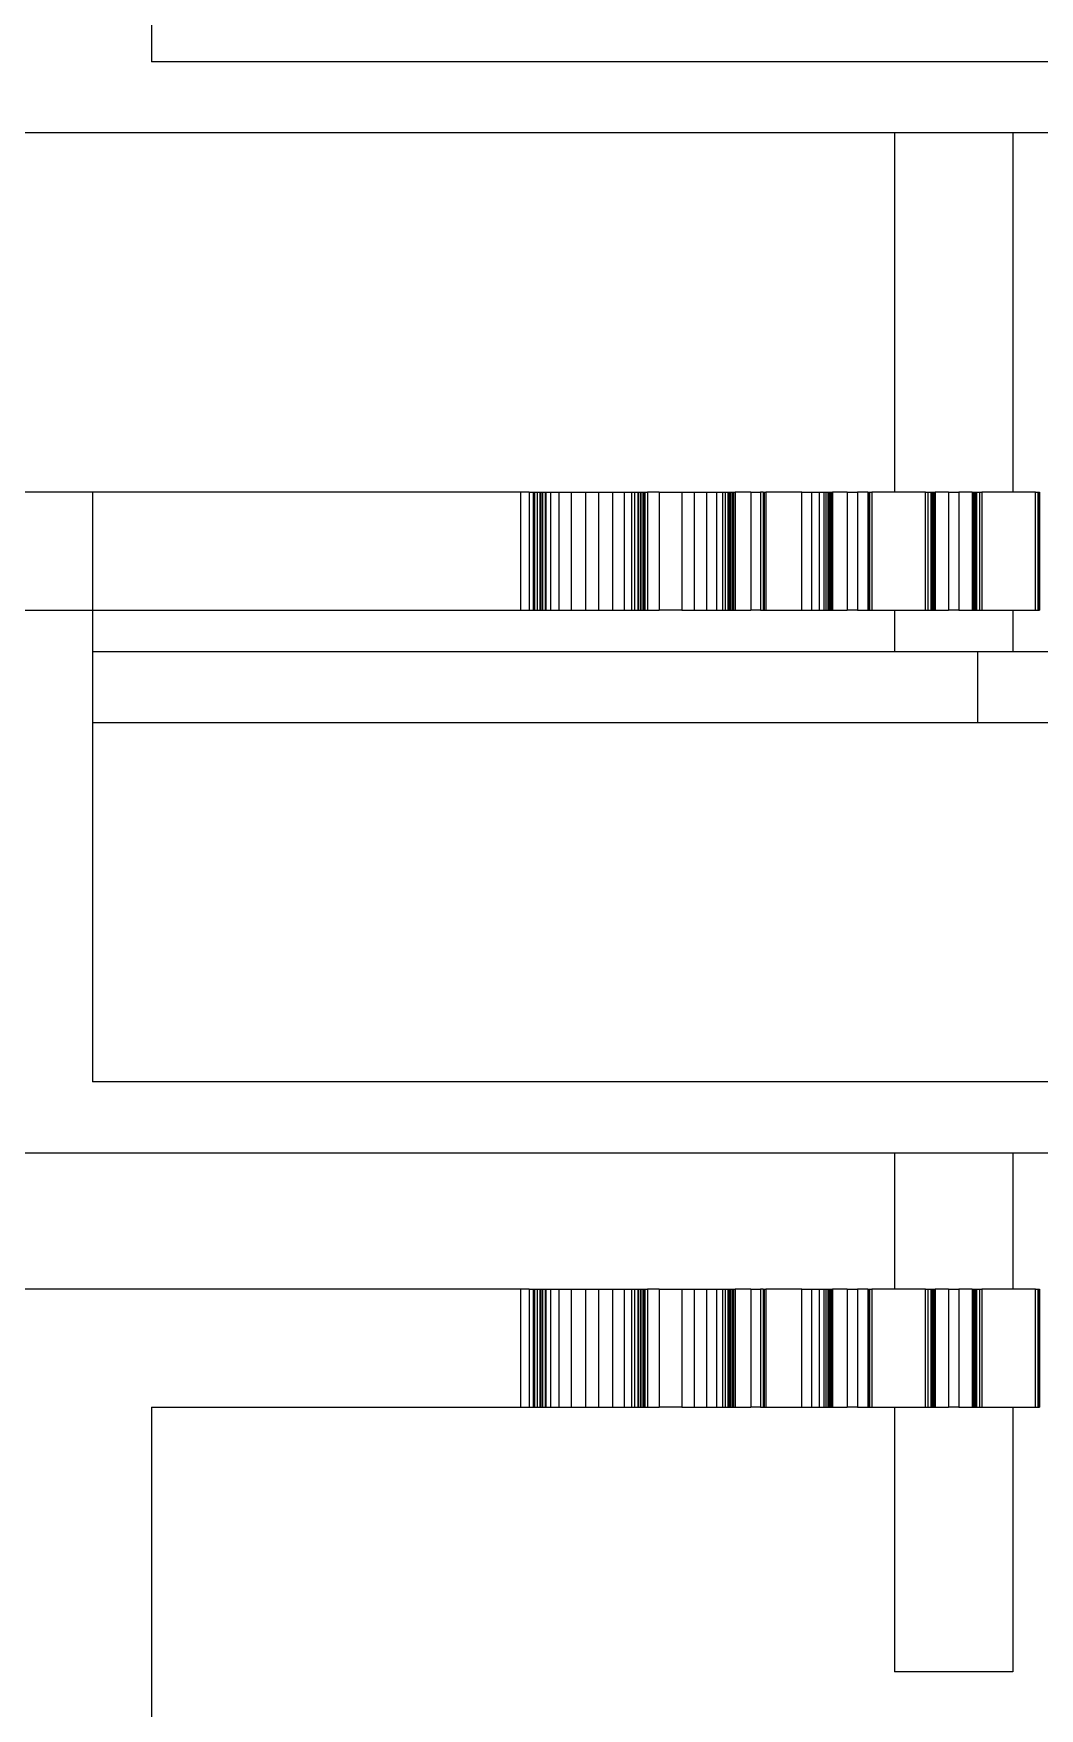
# Model space of a CAD drawing. Extents: x -3282 to 4846, y -1718 to 1845.
# Drawn here: x 4620.7 to 4705.9, y 850.3 to 992.3 of the extents above; entities that cross this region are included whole.
import ezdxf

# ---------------------------------------------------------------- set-up
doc = ezdxf.new("R2010")
doc.units = 0
doc.layers.get('0').update_dxf_attribs({"linetype": 'CONTINUOUS'})

msp = doc.modelspace()

# ---------------------------------------------------------------- linework, layer by layer
for p, q in [((4630.735918, 1089.891893), (4630.735918, 989.891893)), ((4745.735918, 989.891893), (4630.735918, 989.891893)), ((4495.735918, 983.891893), (4745.735918, 983.891893)), ((4661.985918, 953.419892), (4579.485918, 953.419892)), ((4625.735918, 953.419892), (4615.735918, 953.419892)), ((4625.735918, 953.419892), (4625.735918, 903.419892)), ((4661.985918, 953.419892), (4661.985918, 943.419892)), ((4685.81737, 953.419892), (4682.759504, 953.419892)), ((4682.759504, 953.419892), (4682.759504, 943.419892)), ((4685.81737, 943.419892), (4685.81737, 953.419892)), ((4696.285602, 953.419892), (4691.759869, 953.419892)), ((4691.759869, 953.419892), (4691.759869, 943.419892)), ((4696.285602, 943.419892), (4696.285602, 953.419892)), ((4705.596539, 953.419892), (4701.070806, 953.419892)), ((4701.070806, 953.419892), (4701.070806, 943.419892)), ((4705.596539, 943.419892), (4705.596539, 953.419892)), ((4579.485918, 943.419892), (4661.985918, 943.419892)), ((4682.759504, 943.419892), (4685.81737, 943.419892)), ((4691.759869, 943.419892), (4696.285602, 943.419892)), ((4701.070806, 943.419892), (4705.596539, 943.419892)), ((4700.735918, 939.891893), (4625.735918, 939.891893)), ((4700.735918, 933.891893), (4700.735918, 939.891893)), ((4770.735918, 939.891893), (4700.735918, 939.891893)), ((4625.735918, 933.891893), (4700.735918, 933.891893)), ((4700.735918, 933.891893), (4764.735918, 933.891893)), ((4730.735918, 903.419892), (4625.735918, 903.419892)), ((4510.735918, 897.419892), (4730.735918, 897.419892)), ((4661.985918, 885.86871), (4579.485918, 885.86871)), ((4661.985918, 885.86871), (4661.985918, 875.86871)), ((4682.759504, 885.86871), (4682.759504, 875.86871)), ((4685.81737, 885.86871), (4682.759504, 885.86871)), ((4685.81737, 875.86871), (4685.81737, 885.86871)), ((4691.759869, 885.86871), (4691.759869, 875.86871)), ((4696.285602, 885.86871), (4691.759869, 885.86871)), ((4696.285602, 875.86871), (4696.285602, 885.86871)), ((4701.070806, 885.86871), (4701.070806, 875.86871)), ((4705.596539, 885.86871), (4701.070806, 885.86871)), ((4705.596539, 875.86871), (4705.596539, 885.86871)), ((4630.735918, 875.86871), (4630.735918, 725.86871)), ((4630.735918, 875.86871), (4661.985918, 875.86871)), ((4682.759504, 875.86871), (4685.81737, 875.86871)), ((4691.759869, 875.86871), (4696.285602, 875.86871)), ((4701.070806, 875.86871), (4705.596539, 875.86871))]:
    msp.add_line(p, q)
at = {"color": 1}
for p, q in [((4693.678204, 983.891893), (4693.678204, 953.419892)), ((4703.678204, 983.891893), (4703.678204, 953.419892)), ((4693.678204, 943.419892), (4693.678204, 939.891893)), ((4703.678204, 943.419892), (4703.678204, 939.891893))]:
    msp.add_line(p, q, dxfattribs=at)
at = {"color": 4}
for p, q in [((4625.735918, 953.419892), (4625.735918, 903.419892)), ((4693.678204, 897.419892), (4693.678204, 885.86871)), ((4703.678204, 897.419892), (4703.678204, 885.86871)), ((4693.678204, 875.86871), (4693.678204, 853.419892)), ((4703.678204, 875.86871), (4703.678204, 853.419892)), ((4703.678204, 853.419892), (4693.678204, 853.419892))]:
    msp.add_line(p, q, dxfattribs=at)
at = {"color": 6}
for p, q in [((4661.985918, 953.419892), (4661.985918, 943.419892)), ((4662.706972, 953.419892), (4661.986748, 953.419892)), ((4662.706972, 953.419892), (4663.055277, 953.419892)), ((4662.706972, 953.419892), (4662.706972, 943.419892)), ((4663.055277, 953.419892), (4663.168023, 953.419892)), ((4663.055277, 953.419892), (4663.055277, 943.419892)), ((4663.168023, 953.419892), (4663.398183, 953.419892)), ((4663.168023, 953.419892), (4663.168023, 943.419892)), ((4663.398183, 953.419892), (4663.408327, 953.419892)), ((4663.398183, 953.419892), (4663.398183, 943.419892)), ((4663.408327, 953.419892), (4663.62094, 953.419892)), ((4663.408327, 953.419892), (4663.408327, 943.419892)), ((4663.62094, 953.419892), (4663.722347, 953.419892)), ((4663.62094, 953.419892), (4663.62094, 943.419892)), ((4663.722347, 953.419892), (4663.841964, 953.419892)), ((4663.722347, 953.419892), (4663.722347, 943.419892)), ((4663.841964, 953.419892), (4664.067406, 953.419892)), ((4663.841964, 953.419892), (4663.841964, 943.419892)), ((4664.067406, 953.419892), (4664.139341, 953.419892)), ((4664.067406, 953.419892), (4664.067406, 943.419892)), ((4664.139341, 953.419892), (4664.524526, 953.419892)), ((4664.139341, 953.419892), (4664.139341, 943.419892)), ((4664.524521, 953.419892), (4665.24137, 953.419892)), ((4664.524521, 953.419892), (4664.524521, 943.419892)), ((4665.24137, 953.419892), (4666.279476, 953.419892)), ((4665.24137, 953.419892), (4665.24137, 943.419892)), ((4666.279476, 953.419892), (4667.482607, 953.419892)), ((4666.279476, 953.419892), (4666.279476, 943.419892)), ((4667.482607, 953.419892), (4668.580114, 953.419892)), ((4667.482607, 953.419892), (4667.482607, 943.419892)), ((4668.580113, 953.419892), (4669.783845, 953.419892)), ((4668.580113, 953.419892), (4668.580113, 943.419892)), ((4669.783845, 953.419892), (4669.783845, 943.419892)), ((4669.783845, 953.419892), (4670.756137, 953.419892)), ((4670.756137, 953.419892), (4670.756137, 943.419892)), ((4670.756137, 953.419892), (4671.38331, 953.419892)), ((4671.38331, 953.419892), (4671.38331, 943.419892)), ((4671.38331, 953.419892), (4671.638853, 953.419892)), ((4671.638853, 953.419892), (4671.638853, 943.419892)), ((4671.638853, 953.419892), (4671.933729, 953.419892)), ((4671.933729, 953.419892), (4671.933729, 943.419892)), ((4671.933729, 953.419892), (4671.940827, 953.419892)), ((4671.940827, 953.419892), (4671.940827, 943.419892)), ((4671.940827, 953.419892), (4672.111806, 953.419892)), ((4672.111806, 953.419892), (4672.111806, 943.419892)), ((4672.111806, 953.419892), (4672.166625, 953.419892)), ((4672.166625, 953.419892), (4672.166625, 943.419892)), ((4672.166625, 953.419892), (4672.341585, 953.419892)), ((4672.341585, 953.419892), (4672.341585, 943.419892)), ((4672.341585, 953.419892), (4672.462593, 953.419892)), ((4672.462593, 953.419892), (4672.462593, 943.419892)), ((4672.462593, 953.419892), (4672.519011, 953.419892)), ((4672.519007, 953.419892), (4672.519007, 943.419892)), ((4672.519007, 953.419892), (4672.736146, 953.419892)), ((4672.736146, 953.419892), (4672.736146, 943.419892)), ((4673.726132, 953.419892), (4672.736146, 953.419892)), ((4673.726132, 953.419892), (4673.726132, 943.419892)), ((4673.726132, 953.419892), (4675.639962, 953.419892)), ((4675.639962, 953.419892), (4675.639962, 943.419892)), ((4675.639962, 953.419892), (4676.693818, 953.419892)), ((4676.693818, 953.419892), (4676.693818, 943.419892)), ((4676.693818, 953.419892), (4677.754725, 953.419892)), ((4677.754725, 953.419892), (4677.754725, 943.419892)), ((4677.754725, 953.419892), (4678.585893, 953.419892)), ((4678.585893, 953.419892), (4678.585893, 943.419892)), ((4678.585893, 953.419892), (4679.109896, 953.419892)), ((4679.109896, 953.419892), (4679.109896, 943.419892)), ((4679.109896, 953.419892), (4679.319647, 953.419892)), ((4679.319647, 953.419892), (4679.319647, 943.419892)), ((4679.319647, 953.419892), (4679.558356, 953.419892)), ((4679.558356, 953.419892), (4679.558356, 943.419892)), ((4679.558356, 953.419892), (4679.564051, 953.419892)), ((4679.564051, 953.419892), (4679.564051, 943.419892)), ((4679.564051, 953.419892), (4679.700321, 953.419892)), ((4679.700321, 953.419892), (4679.700321, 943.419892)), ((4679.700321, 953.419892), (4679.74361, 953.419892)), ((4679.74361, 953.419892), (4679.74361, 943.419892)), ((4679.74361, 953.419892), (4679.880122, 953.419892)), ((4679.880122, 953.419892), (4679.880122, 943.419892)), ((4679.880122, 953.419892), (4679.972554, 953.419892)), ((4679.972554, 953.419892), (4679.972554, 943.419892)), ((4679.972554, 953.419892), (4680.014775, 953.419892)), ((4680.014771, 953.419892), (4680.014771, 943.419892)), ((4680.014771, 953.419892), (4680.170456, 953.419892)), ((4680.170456, 953.419892), (4680.170456, 943.419892)), ((4681.49008, 953.419892), (4680.170456, 953.419892)), ((4681.49008, 953.419892), (4681.49008, 943.419892)), ((4681.49008, 953.419892), (4682.312553, 953.419892)), ((4682.312553, 953.419892), (4682.312553, 943.419892)), ((4682.553912, 953.419892), (4682.312553, 953.419892)), ((4682.553912, 953.419892), (4682.553912, 943.419892)), ((4682.553912, 953.419892), (4682.636271, 953.419892)), ((4682.636271, 953.419892), (4682.636271, 943.419892)), ((4682.636271, 953.419892), (4682.759504, 953.419892)), ((4685.81737, 953.419892), (4686.640061, 953.419892)), ((4686.640061, 953.419892), (4686.640061, 943.419892)), ((4686.640061, 953.419892), (4687.293779, 953.419892)), ((4687.293779, 953.419892), (4687.293779, 943.419892)), ((4687.293779, 953.419892), (4687.691711, 953.419892)), ((4687.691711, 953.419892), (4687.691711, 943.419892)), ((4687.691711, 953.419892), (4687.846502, 953.419892)), ((4687.846502, 953.419892), (4687.846502, 943.419892)), ((4687.846502, 953.419892), (4688.018613, 953.419892)), ((4688.018613, 953.419892), (4688.018613, 943.419892)), ((4688.018613, 953.419892), (4688.022654, 953.419892)), ((4688.022654, 953.419892), (4688.022654, 943.419892)), ((4688.022654, 953.419892), (4688.118261, 953.419892)), ((4688.118261, 953.419892), (4688.118261, 943.419892)), ((4688.118261, 953.419892), (4688.148128, 953.419892)), ((4688.148128, 953.419892), (4688.148128, 943.419892)), ((4688.148128, 953.419892), (4688.240224, 953.419892)), ((4688.240224, 953.419892), (4688.240224, 943.419892)), ((4688.240224, 953.419892), (4688.300042, 953.419892)), ((4688.300042, 953.419892), (4688.300042, 943.419892)), ((4688.300042, 953.419892), (4688.32622, 953.419892)), ((4688.326218, 953.419892), (4688.326218, 943.419892)), ((4688.326218, 953.419892), (4688.413643, 953.419892)), ((4688.413643, 953.419892), (4688.413643, 943.419892)), ((4689.66204, 953.419892), (4688.413643, 953.419892)), ((4689.66204, 953.419892), (4689.66204, 943.419892)), ((4689.66204, 953.419892), (4690.542675, 953.419892)), ((4690.542675, 953.419892), (4690.542675, 943.419892)), ((4691.406679, 953.419892), (4690.542675, 953.419892)), ((4691.406679, 953.419892), (4691.406679, 943.419892)), ((4691.406679, 953.419892), (4691.409486, 953.419892)), ((4691.409486, 953.419892), (4691.409486, 943.419892)), ((4691.409486, 953.419892), (4691.419502, 953.419892)), ((4691.419502, 953.419892), (4691.419502, 943.419892)), ((4691.419502, 953.419892), (4691.423911, 953.419892)), ((4691.423911, 953.419892), (4691.423911, 943.419892)), ((4691.423911, 953.419892), (4691.456631, 953.419892)), ((4691.456631, 953.419892), (4691.456631, 943.419892)), ((4691.456631, 953.419892), (4691.556517, 953.419892)), ((4691.556517, 953.419892), (4691.556517, 943.419892)), ((4691.556517, 953.419892), (4691.759869, 953.419892)), ((4696.285602, 953.419892), (4696.499219, 953.419892)), ((4696.499219, 953.419892), (4696.499219, 943.419892)), ((4696.499219, 953.419892), (4696.753689, 953.419892)), ((4696.753689, 953.419892), (4696.753689, 943.419892)), ((4696.753689, 953.419892), (4696.846755, 953.419892)), ((4696.846755, 953.419892), (4696.846755, 943.419892)), ((4696.846755, 953.419892), (4696.944745, 953.419892)), ((4696.944745, 953.419892), (4696.944745, 943.419892)), ((4696.944745, 953.419892), (4696.946956, 953.419892)), ((4696.946956, 953.419892), (4696.946956, 943.419892)), ((4696.946956, 953.419892), (4696.997721, 953.419892)), ((4696.997721, 953.419892), (4696.997721, 943.419892)), ((4696.997721, 953.419892), (4697.01286, 953.419892)), ((4697.01286, 953.419892), (4697.01286, 943.419892)), ((4697.01286, 953.419892), (4697.056517, 953.419892)), ((4697.056517, 953.419892), (4697.056517, 943.419892)), ((4697.056517, 953.419892), (4697.081106, 953.419892)), ((4697.081106, 953.419892), (4697.081106, 943.419892)), ((4697.081106, 953.419892), (4697.090097, 953.419892)), ((4697.090096, 953.419892), (4697.090096, 943.419892)), ((4697.090096, 953.419892), (4697.105441, 953.419892)), ((4697.105441, 953.419892), (4697.105441, 943.419892)), ((4698.228049, 953.419892), (4697.105441, 953.419892)), ((4698.228049, 953.419892), (4698.228049, 943.419892)), ((4698.228049, 953.419892), (4699.128359, 953.419892)), ((4699.128359, 953.419892), (4699.128359, 943.419892)), ((4700.250967, 953.419892), (4699.128359, 953.419892)), ((4700.250967, 953.419892), (4700.250967, 943.419892)), ((4700.250967, 953.419892), (4700.266312, 953.419892)), ((4700.266312, 953.419892), (4700.266312, 943.419892)), ((4700.266312, 953.419892), (4700.278955, 953.419892)), ((4700.278955, 953.419892), (4700.278955, 943.419892)), ((4700.278955, 953.419892), (4700.314775, 953.419892)), ((4700.314775, 953.419892), (4700.314775, 943.419892)), ((4700.314775, 953.419892), (4700.316596, 953.419892)), ((4700.316596, 953.419892), (4700.316596, 943.419892)), ((4700.316596, 953.419892), (4700.358688, 953.419892)), ((4700.358688, 953.419892), (4700.358688, 943.419892)), ((4700.358688, 953.419892), (4700.381158, 953.419892)), ((4700.381158, 953.419892), (4700.381158, 943.419892)), ((4700.381158, 953.419892), (4700.409451, 953.419892)), ((4700.409451, 953.419892), (4700.409451, 943.419892)), ((4700.409451, 953.419892), (4700.467606, 953.419892)), ((4700.467606, 953.419892), (4700.467606, 943.419892)), ((4700.467606, 953.419892), (4700.487403, 953.419892)), ((4700.487403, 953.419892), (4700.487403, 943.419892)), ((4700.487403, 953.419892), (4700.60272, 953.419892)), ((4700.602718, 953.419892), (4700.602718, 943.419892)), ((4700.602718, 953.419892), (4700.857189, 953.419892)), ((4700.857189, 953.419892), (4700.857189, 943.419892)), ((4700.857189, 953.419892), (4701.070806, 953.419892)), ((4705.596539, 953.419892), (4705.799891, 953.419892)), ((4705.799891, 953.419892), (4705.799891, 943.419892)), ((4705.799891, 953.419892), (4705.899777, 953.419892)), ((4705.899777, 953.419892), (4705.899777, 943.419892)), ((4705.899777, 953.419892), (4705.927052, 953.419892)), ((4705.927052, 953.419892), (4705.927052, 943.419892)), ((4705.927052, 953.419892), (4705.946637, 953.419892)), ((4705.946637, 953.419892), (4705.946637, 943.419892)), ((4661.986748, 943.419892), (4662.706972, 943.419892)), ((4662.706972, 943.419892), (4663.055277, 943.419892)), ((4663.055277, 943.419892), (4663.168023, 943.419892)), ((4663.168023, 943.419892), (4663.398183, 943.419892)), ((4663.398183, 943.419892), (4663.408327, 943.419892)), ((4663.408327, 943.419892), (4663.62094, 943.419892)), ((4663.62094, 943.419892), (4663.722347, 943.419892)), ((4663.722347, 943.419892), (4663.841964, 943.419892)), ((4663.841964, 943.419892), (4664.067406, 943.419892)), ((4664.067406, 943.419892), (4664.139341, 943.419892)), ((4664.139341, 943.419892), (4664.524526, 943.419892)), ((4664.524521, 943.419892), (4665.24137, 943.419892)), ((4665.24137, 943.419892), (4666.279476, 943.419892)), ((4666.279476, 943.419892), (4667.482607, 943.419892)), ((4667.482607, 943.419892), (4668.580114, 943.419892)), ((4668.580114, 943.419892), (4669.783845, 943.419892)), ((4669.783845, 943.419892), (4670.756137, 943.419892)), ((4670.756137, 943.419892), (4671.38331, 943.419892)), ((4671.38331, 943.419892), (4671.638853, 943.419892)), ((4671.638853, 943.419892), (4671.933729, 943.419892)), ((4671.933729, 943.419892), (4671.940827, 943.419892)), ((4671.940827, 943.419892), (4672.111806, 943.419892)), ((4672.111806, 943.419892), (4672.166625, 943.419892)), ((4672.166625, 943.419892), (4672.341585, 943.419892)), ((4672.341585, 943.419892), (4672.462593, 943.419892)), ((4672.462593, 943.419892), (4672.519011, 943.419892)), ((4672.519007, 943.419892), (4672.736146, 943.419892)), ((4672.736146, 943.419892), (4673.726132, 943.419892)), ((4675.639962, 943.419892), (4673.726132, 943.419892)), ((4675.639962, 943.419892), (4676.693818, 943.419892)), ((4676.693818, 943.419892), (4677.754725, 943.419892)), ((4677.754725, 943.419892), (4678.585893, 943.419892)), ((4678.585893, 943.419892), (4679.109896, 943.419892)), ((4679.109896, 943.419892), (4679.319647, 943.419892)), ((4679.319647, 943.419892), (4679.558356, 943.419892)), ((4679.558356, 943.419892), (4679.564051, 943.419892)), ((4679.564051, 943.419892), (4679.700321, 943.419892)), ((4679.700321, 943.419892), (4679.74361, 943.419892)), ((4679.74361, 943.419892), (4679.880122, 943.419892)), ((4679.880122, 943.419892), (4679.972554, 943.419892)), ((4679.972554, 943.419892), (4680.014775, 943.419892)), ((4680.014771, 943.419892), (4680.170456, 943.419892)), ((4680.170456, 943.419892), (4681.49008, 943.419892)), ((4682.312553, 943.419892), (4681.49008, 943.419892)), ((4682.312553, 943.419892), (4682.553912, 943.419892)), ((4682.553912, 943.419892), (4682.636271, 943.419892)), ((4682.636271, 943.419892), (4682.759504, 943.419892)), ((4685.81737, 943.419892), (4686.640061, 943.419892)), ((4686.640061, 943.419892), (4687.293779, 943.419892)), ((4687.293779, 943.419892), (4687.691711, 943.419892)), ((4687.691711, 943.419892), (4687.846502, 943.419892)), ((4687.846502, 943.419892), (4688.018613, 943.419892)), ((4688.018613, 943.419892), (4688.022654, 943.419892)), ((4688.022654, 943.419892), (4688.118261, 943.419892)), ((4688.118261, 943.419892), (4688.148128, 943.419892)), ((4688.148128, 943.419892), (4688.240224, 943.419892)), ((4688.240224, 943.419892), (4688.300042, 943.419892)), ((4688.300042, 943.419892), (4688.32622, 943.419892)), ((4688.326218, 943.419892), (4688.413643, 943.419892)), ((4688.413643, 943.419892), (4689.66204, 943.419892)), ((4690.542675, 943.419892), (4689.66204, 943.419892)), ((4690.542675, 943.419892), (4691.406679, 943.419892)), ((4691.406679, 943.419892), (4691.409486, 943.419892)), ((4691.409486, 943.419892), (4691.419502, 943.419892)), ((4691.419502, 943.419892), (4691.423911, 943.419892)), ((4691.423911, 943.419892), (4691.456631, 943.419892)), ((4691.456631, 943.419892), (4691.556517, 943.419892)), ((4691.556517, 943.419892), (4691.759869, 943.419892)), ((4696.285602, 943.419892), (4696.499219, 943.419892)), ((4696.499219, 943.419892), (4696.753689, 943.419892)), ((4696.753689, 943.419892), (4696.846755, 943.419892)), ((4696.846755, 943.419892), (4696.944745, 943.419892)), ((4696.944745, 943.419892), (4696.946956, 943.419892)), ((4696.946956, 943.419892), (4696.997721, 943.419892)), ((4696.997721, 943.419892), (4697.01286, 943.419892)), ((4697.01286, 943.419892), (4697.056517, 943.419892)), ((4697.056517, 943.419892), (4697.081106, 943.419892)), ((4697.081106, 943.419892), (4697.090097, 943.419892)), ((4697.090096, 943.419892), (4697.105441, 943.419892)), ((4697.105441, 943.419892), (4698.228049, 943.419892)), ((4699.128359, 943.419892), (4698.228049, 943.419892)), ((4699.128359, 943.419892), (4700.250967, 943.419892)), ((4700.250967, 943.419892), (4700.266312, 943.419892)), ((4700.266312, 943.419892), (4700.278955, 943.419892)), ((4700.278955, 943.419892), (4700.314775, 943.419892)), ((4700.314775, 943.419892), (4700.316596, 943.419892)), ((4700.316596, 943.419892), (4700.358688, 943.419892)), ((4700.358688, 943.419892), (4700.381158, 943.419892)), ((4700.381158, 943.419892), (4700.409451, 943.419892)), ((4700.409451, 943.419892), (4700.467606, 943.419892)), ((4700.467606, 943.419892), (4700.487403, 943.419892)), ((4700.487403, 943.419892), (4700.60272, 943.419892)), ((4700.602718, 943.419892), (4700.857189, 943.419892)), ((4700.857189, 943.419892), (4701.070806, 943.419892)), ((4705.596539, 943.419892), (4705.799891, 943.419892)), ((4705.799891, 943.419892), (4705.899777, 943.419892)), ((4705.899777, 943.419892), (4705.927052, 943.419892)), ((4705.927052, 943.419892), (4705.946637, 943.419892)), ((4661.985918, 885.86871), (4661.985918, 875.86871)), ((4662.706972, 885.86871), (4661.985918, 885.86871)), ((4662.706972, 885.86871), (4663.055277, 885.86871)), ((4662.706972, 885.86871), (4662.706972, 875.86871)), ((4663.055277, 885.86871), (4663.168023, 885.86871)), ((4663.055277, 885.86871), (4663.055277, 875.86871)), ((4663.168023, 885.86871), (4663.398183, 885.86871)), ((4663.168023, 885.86871), (4663.168023, 875.86871)), ((4663.398183, 885.86871), (4663.408327, 885.86871)), ((4663.398183, 885.86871), (4663.398183, 875.86871)), ((4663.408327, 885.86871), (4663.62094, 885.86871)), ((4663.408327, 885.86871), (4663.408327, 875.86871)), ((4663.62094, 885.86871), (4663.722347, 885.86871)), ((4663.62094, 885.86871), (4663.62094, 875.86871)), ((4663.722347, 885.86871), (4663.841964, 885.86871)), ((4663.722347, 885.86871), (4663.722347, 875.86871)), ((4663.841964, 885.86871), (4664.067406, 885.86871)), ((4663.841964, 885.86871), (4663.841964, 875.86871)), ((4664.067406, 885.86871), (4664.139341, 885.86871)), ((4664.067406, 885.86871), (4664.067406, 875.86871)), ((4664.139341, 885.86871), (4664.524526, 885.86871)), ((4664.139341, 885.86871), (4664.139341, 875.86871)), ((4664.524521, 885.86871), (4665.24137, 885.86871)), ((4664.524521, 885.86871), (4664.524521, 875.86871)), ((4665.24137, 885.86871), (4666.279476, 885.86871)), ((4665.24137, 885.86871), (4665.24137, 875.86871)), ((4666.279476, 885.86871), (4667.482607, 885.86871)), ((4666.279476, 885.86871), (4666.279476, 875.86871)), ((4667.482607, 885.86871), (4668.580114, 885.86871)), ((4667.482607, 885.86871), (4667.482607, 875.86871)), ((4668.580113, 885.86871), (4668.580113, 875.86871)), ((4668.580113, 885.86871), (4669.783845, 885.86871)), ((4669.783845, 885.86871), (4670.756137, 885.86871)), ((4669.783845, 885.86871), (4669.783845, 875.86871)), ((4670.756137, 885.86871), (4671.38331, 885.86871)), ((4670.756137, 885.86871), (4670.756137, 875.86871)), ((4671.38331, 885.86871), (4671.638853, 885.86871)), ((4671.38331, 885.86871), (4671.38331, 875.86871)), ((4671.638853, 885.86871), (4671.933729, 885.86871)), ((4671.638853, 885.86871), (4671.638853, 875.86871)), ((4671.933729, 885.86871), (4671.940827, 885.86871)), ((4671.933729, 885.86871), (4671.933729, 875.86871)), ((4671.940827, 885.86871), (4672.111806, 885.86871)), ((4671.940827, 885.86871), (4671.940827, 875.86871)), ((4672.111806, 885.86871), (4672.166625, 885.86871)), ((4672.111806, 885.86871), (4672.111806, 875.86871)), ((4672.166625, 885.86871), (4672.341585, 885.86871)), ((4672.166625, 885.86871), (4672.166625, 875.86871)), ((4672.341585, 885.86871), (4672.462593, 885.86871)), ((4672.341585, 885.86871), (4672.341585, 875.86871)), ((4672.462593, 885.86871), (4672.519011, 885.86871)), ((4672.462593, 885.86871), (4672.462593, 875.86871)), ((4672.519007, 885.86871), (4672.736146, 885.86871)), ((4672.519007, 885.86871), (4672.519007, 875.86871)), ((4673.726132, 885.86871), (4672.736146, 885.86871)), ((4672.736146, 885.86871), (4672.736146, 875.86871)), ((4673.726132, 885.86871), (4675.639962, 885.86871)), ((4673.726132, 885.86871), (4673.726132, 875.86871)), ((4675.639962, 885.86871), (4676.693818, 885.86871)), ((4675.639962, 885.86871), (4675.639962, 875.86871)), ((4675.640945, 885.86871), (4675.640945, 885.859387)), ((4676.693818, 885.86871), (4677.754725, 885.86871)), ((4676.693818, 885.86871), (4676.693818, 875.86871)), ((4677.754725, 885.86871), (4678.585893, 885.86871)), ((4677.754725, 885.86871), (4677.754725, 875.86871)), ((4678.585893, 885.86871), (4679.109896, 885.86871)), ((4678.585893, 885.86871), (4678.585893, 875.86871)), ((4679.109896, 885.86871), (4679.319647, 885.86871)), ((4679.109896, 885.86871), (4679.109896, 875.86871)), ((4679.319647, 885.86871), (4679.558356, 885.86871)), ((4679.319647, 885.86871), (4679.319647, 875.86871)), ((4679.558356, 885.86871), (4679.564051, 885.86871)), ((4679.558356, 885.86871), (4679.558356, 875.86871)), ((4679.564051, 885.86871), (4679.700321, 885.86871)), ((4679.564051, 885.86871), (4679.564051, 875.86871)), ((4679.700321, 885.86871), (4679.74361, 885.86871)), ((4679.700321, 885.86871), (4679.700321, 875.86871)), ((4679.74361, 885.86871), (4679.880122, 885.86871)), ((4679.74361, 885.86871), (4679.74361, 875.86871)), ((4679.880122, 885.86871), (4679.972554, 885.86871)), ((4679.880122, 885.86871), (4679.880122, 875.86871)), ((4679.972554, 885.86871), (4680.014775, 885.86871)), ((4679.972554, 885.86871), (4679.972554, 875.86871)), ((4680.014771, 885.86871), (4680.170456, 885.86871)), ((4680.014771, 885.86871), (4680.014771, 875.86871)), ((4681.49008, 885.86871), (4680.170456, 885.86871)), ((4680.170456, 885.86871), (4680.170456, 875.86871)), ((4681.49008, 885.86871), (4682.312553, 885.86871)), ((4681.49008, 885.86871), (4681.49008, 875.86871)), ((4682.553912, 885.86871), (4682.312553, 885.86871)), ((4682.312553, 885.86871), (4682.312553, 875.86871)), ((4682.553912, 885.86871), (4682.636271, 885.86871)), ((4682.553912, 885.86871), (4682.553912, 875.86871)), ((4682.636271, 885.86871), (4682.759504, 885.86871)), ((4682.637765, 885.86871), (4682.636271, 885.86871)), ((4682.636271, 885.86871), (4682.636271, 875.86871)), ((4685.81737, 885.86871), (4686.640061, 885.86871)), ((4686.640061, 885.86871), (4687.293779, 885.86871)), ((4686.640061, 885.86871), (4686.640061, 875.86871)), ((4687.293779, 885.86871), (4687.691711, 885.86871)), ((4687.293779, 885.86871), (4687.293779, 875.86871)), ((4687.691711, 885.86871), (4687.846502, 885.86871)), ((4687.691711, 885.86871), (4687.691711, 875.86871)), ((4687.846502, 885.86871), (4688.018613, 885.86871)), ((4687.846502, 885.86871), (4687.846502, 875.86871)), ((4688.018613, 885.86871), (4688.022654, 885.86871)), ((4688.018613, 885.86871), (4688.018613, 875.86871)), ((4688.022654, 885.86871), (4688.118261, 885.86871)), ((4688.022654, 885.86871), (4688.022654, 875.86871)), ((4688.118261, 885.86871), (4688.148128, 885.86871)), ((4688.118261, 885.86871), (4688.118261, 875.86871)), ((4688.148128, 885.86871), (4688.240224, 885.86871)), ((4688.148128, 885.86871), (4688.148128, 875.86871)), ((4688.240224, 885.86871), (4688.300042, 885.86871)), ((4688.240224, 885.86871), (4688.240224, 875.86871)), ((4688.300042, 885.86871), (4688.32622, 885.86871)), ((4688.300042, 885.86871), (4688.300042, 875.86871)), ((4688.326218, 885.86871), (4688.413643, 885.86871)), ((4688.326218, 885.86871), (4688.326218, 875.86871)), ((4689.66204, 885.86871), (4688.413643, 885.86871)), ((4688.413643, 885.86871), (4688.413643, 875.86871)), ((4689.66204, 885.86871), (4690.542675, 885.86871)), ((4689.66204, 885.86871), (4689.66204, 875.86871)), ((4691.406679, 885.86871), (4690.542675, 885.86871)), ((4690.542675, 885.86871), (4690.542675, 875.86871)), ((4691.405782, 885.86871), (4691.405782, 875.86871)), ((4691.406679, 885.86871), (4691.409486, 885.86871)), ((4691.406679, 885.86871), (4691.406679, 875.86871)), ((4691.409486, 885.86871), (4691.419502, 885.86871)), ((4691.409486, 885.86871), (4691.409486, 875.86871)), ((4691.419502, 885.86871), (4691.423911, 885.86871)), ((4691.419502, 885.86871), (4691.419502, 875.86871)), ((4691.423911, 885.86871), (4691.456631, 885.86871)), ((4691.423911, 885.86871), (4691.423911, 875.86871)), ((4691.456631, 885.86871), (4691.556517, 885.86871)), ((4691.456631, 885.86871), (4691.456631, 875.86871)), ((4691.556517, 885.86871), (4691.759869, 885.86871)), ((4691.556517, 885.86871), (4691.556517, 875.86871)), ((4696.285602, 885.86871), (4696.499219, 885.86871)), ((4696.499219, 885.86871), (4696.753689, 885.86871)), ((4696.499219, 885.86871), (4696.499219, 875.86871)), ((4696.753689, 885.86871), (4696.846755, 885.86871)), ((4696.753689, 885.86871), (4696.753689, 875.86871)), ((4696.846755, 885.86871), (4696.944745, 885.86871)), ((4696.846755, 885.86871), (4696.846755, 875.86871)), ((4696.944745, 885.86871), (4696.946956, 885.86871)), ((4696.944745, 885.86871), (4696.944745, 875.86871)), ((4696.946956, 885.86871), (4696.997721, 885.86871)), ((4696.946956, 885.86871), (4696.946956, 875.86871)), ((4696.997721, 885.86871), (4697.01286, 885.86871)), ((4696.997721, 885.86871), (4696.997721, 875.86871)), ((4697.01286, 885.86871), (4697.056517, 885.86871)), ((4697.01286, 885.86871), (4697.01286, 875.86871)), ((4697.056517, 885.86871), (4697.081106, 885.86871)), ((4697.056517, 885.86871), (4697.056517, 875.86871)), ((4697.081106, 885.86871), (4697.090097, 885.86871)), ((4697.081106, 885.86871), (4697.081106, 875.86871)), ((4697.090096, 885.86871), (4697.105441, 885.86871)), ((4697.090096, 885.86871), (4697.090096, 875.86871)), ((4698.228049, 885.86871), (4697.105441, 885.86871)), ((4697.105441, 885.86871), (4697.105441, 875.86871)), ((4698.228049, 885.86871), (4699.128359, 885.86871)), ((4698.228049, 885.86871), (4698.228049, 875.86871)), ((4700.250967, 885.86871), (4699.128359, 885.86871)), ((4699.128359, 885.86871), (4699.128359, 875.86871)), ((4700.250967, 885.86871), (4700.266312, 885.86871)), ((4700.250967, 885.86871), (4700.250967, 875.86871)), ((4700.266312, 885.86871), (4700.278955, 885.86871)), ((4700.266312, 885.86871), (4700.266312, 875.86871)), ((4700.278955, 885.86871), (4700.314775, 885.86871)), ((4700.278955, 885.86871), (4700.278955, 875.86871)), ((4700.314775, 885.86871), (4700.316596, 885.86871)), ((4700.314775, 885.86871), (4700.314775, 875.86871)), ((4700.316596, 885.86871), (4700.358688, 885.86871)), ((4700.316596, 885.86871), (4700.316596, 875.86871)), ((4700.358688, 885.86871), (4700.381158, 885.86871)), ((4700.358688, 885.86871), (4700.358688, 875.86871)), ((4700.381158, 885.86871), (4700.409451, 885.86871)), ((4700.381158, 885.86871), (4700.381158, 875.86871)), ((4700.409451, 885.86871), (4700.467606, 885.86871)), ((4700.409451, 885.86871), (4700.409451, 875.86871)), ((4700.467606, 885.86871), (4700.487403, 885.86871)), ((4700.467606, 885.86871), (4700.467606, 875.86871)), ((4700.487403, 885.86871), (4700.60272, 885.86871)), ((4700.487403, 885.86871), (4700.487403, 875.86871)), ((4700.602718, 885.86871), (4700.857189, 885.86871)), ((4700.602718, 885.86871), (4700.602718, 875.86871)), ((4700.857189, 885.86871), (4701.070806, 885.86871)), ((4700.857189, 885.86871), (4700.857189, 875.86871)), ((4705.596539, 885.86871), (4705.799891, 885.86871)), ((4705.799891, 885.86871), (4705.899777, 885.86871)), ((4705.799891, 885.86871), (4705.799891, 875.86871)), ((4705.899777, 885.86871), (4705.927052, 885.86871)), ((4705.899777, 885.86871), (4705.899777, 875.86871)), ((4705.927052, 885.86871), (4705.946637, 885.86871)), ((4705.927052, 885.86871), (4705.927052, 875.86871)), ((4705.946637, 885.86871), (4705.946637, 875.86871)), ((4661.986748, 875.86871), (4662.706972, 875.86871)), ((4662.706972, 875.86871), (4663.055277, 875.86871)), ((4663.055277, 875.86871), (4663.168023, 875.86871)), ((4663.168023, 875.86871), (4663.398183, 875.86871)), ((4663.398183, 875.86871), (4663.408327, 875.86871)), ((4663.408327, 875.86871), (4663.62094, 875.86871)), ((4663.62094, 875.86871), (4663.722347, 875.86871)), ((4663.722347, 875.86871), (4663.841964, 875.86871)), ((4663.841964, 875.86871), (4664.067406, 875.86871)), ((4664.067406, 875.86871), (4664.139341, 875.86871)), ((4664.139341, 875.86871), (4664.524526, 875.86871)), ((4664.524521, 875.86871), (4665.24137, 875.86871)), ((4665.24137, 875.86871), (4666.279476, 875.86871)), ((4666.279476, 875.86871), (4667.482607, 875.86871)), ((4667.482607, 875.86871), (4668.580114, 875.86871)), ((4668.580114, 875.86871), (4669.783845, 875.86871)), ((4669.783845, 875.86871), (4670.756137, 875.86871)), ((4670.756137, 875.86871), (4671.38331, 875.86871)), ((4671.38331, 875.86871), (4671.638853, 875.86871)), ((4671.638853, 875.86871), (4671.933729, 875.86871)), ((4671.933729, 875.86871), (4671.940827, 875.86871)), ((4671.940827, 875.86871), (4672.111806, 875.86871)), ((4672.111806, 875.86871), (4672.166625, 875.86871)), ((4672.166625, 875.86871), (4672.341585, 875.86871)), ((4672.341585, 875.86871), (4672.462593, 875.86871)), ((4672.462593, 875.86871), (4672.519011, 875.86871)), ((4672.519007, 875.86871), (4672.736146, 875.86871)), ((4672.736146, 875.86871), (4673.726132, 875.86871)), ((4675.639962, 875.86871), (4673.726132, 875.86871)), ((4675.639962, 875.86871), (4676.693818, 875.86871)), ((4676.693818, 875.86871), (4677.754725, 875.86871)), ((4677.754725, 875.86871), (4678.585893, 875.86871)), ((4678.585893, 875.86871), (4679.109896, 875.86871)), ((4679.109896, 875.86871), (4679.319647, 875.86871)), ((4679.319647, 875.86871), (4679.558356, 875.86871)), ((4679.558356, 875.86871), (4679.564051, 875.86871)), ((4679.564051, 875.86871), (4679.700321, 875.86871)), ((4679.700321, 875.86871), (4679.74361, 875.86871)), ((4679.74361, 875.86871), (4679.880122, 875.86871)), ((4679.880122, 875.86871), (4679.972554, 875.86871)), ((4679.972554, 875.86871), (4680.014775, 875.86871)), ((4680.014771, 875.86871), (4680.170456, 875.86871)), ((4680.170456, 875.86871), (4681.49008, 875.86871)), ((4682.312553, 875.86871), (4681.49008, 875.86871)), ((4682.312553, 875.86871), (4682.553912, 875.86871)), ((4682.553912, 875.86871), (4682.636271, 875.86871)), ((4682.636271, 875.86871), (4682.759504, 875.86871)), ((4685.81737, 875.86871), (4686.640061, 875.86871)), ((4686.640061, 875.86871), (4687.293779, 875.86871)), ((4687.293779, 875.86871), (4687.691711, 875.86871)), ((4687.691711, 875.86871), (4687.846502, 875.86871)), ((4687.846502, 875.86871), (4688.018613, 875.86871)), ((4688.018613, 875.86871), (4688.022654, 875.86871)), ((4688.022654, 875.86871), (4688.118261, 875.86871)), ((4688.118261, 875.86871), (4688.148128, 875.86871)), ((4688.148128, 875.86871), (4688.240224, 875.86871)), ((4688.240224, 875.86871), (4688.300042, 875.86871)), ((4688.300042, 875.86871), (4688.32622, 875.86871)), ((4688.326218, 875.86871), (4688.413643, 875.86871)), ((4688.413643, 875.86871), (4689.66204, 875.86871)), ((4690.542675, 875.86871), (4689.66204, 875.86871)), ((4690.542675, 875.86871), (4691.406679, 875.86871)), ((4691.406679, 875.86871), (4691.409486, 875.86871)), ((4691.409486, 875.86871), (4691.419502, 875.86871)), ((4691.419502, 875.86871), (4691.423911, 875.86871)), ((4691.423911, 875.86871), (4691.456631, 875.86871)), ((4691.456631, 875.86871), (4691.556517, 875.86871)), ((4691.556517, 875.86871), (4691.759869, 875.86871)), ((4696.285602, 875.86871), (4696.499219, 875.86871)), ((4696.499219, 875.86871), (4696.753689, 875.86871)), ((4696.753689, 875.86871), (4696.846755, 875.86871)), ((4696.846755, 875.86871), (4696.944745, 875.86871)), ((4696.944745, 875.86871), (4696.946956, 875.86871)), ((4696.946956, 875.86871), (4696.997721, 875.86871)), ((4696.997721, 875.86871), (4697.01286, 875.86871)), ((4697.01286, 875.86871), (4697.056517, 875.86871)), ((4697.056517, 875.86871), (4697.081106, 875.86871)), ((4697.081106, 875.86871), (4697.090097, 875.86871)), ((4697.090096, 875.86871), (4697.105441, 875.86871)), ((4697.105441, 875.86871), (4698.228049, 875.86871)), ((4699.128359, 875.86871), (4698.228049, 875.86871)), ((4699.128359, 875.86871), (4700.250967, 875.86871)), ((4700.250967, 875.86871), (4700.266312, 875.86871)), ((4700.266312, 875.86871), (4700.278955, 875.86871)), ((4700.278955, 875.86871), (4700.314775, 875.86871)), ((4700.314775, 875.86871), (4700.316596, 875.86871)), ((4700.316596, 875.86871), (4700.358688, 875.86871)), ((4700.358688, 875.86871), (4700.381158, 875.86871)), ((4700.381158, 875.86871), (4700.409451, 875.86871)), ((4700.409451, 875.86871), (4700.467606, 875.86871)), ((4700.467606, 875.86871), (4700.487403, 875.86871)), ((4700.487403, 875.86871), (4700.60272, 875.86871)), ((4700.602718, 875.86871), (4700.857189, 875.86871)), ((4700.857189, 875.86871), (4701.070806, 875.86871)), ((4705.596539, 875.86871), (4705.799891, 875.86871)), ((4705.799891, 875.86871), (4705.899777, 875.86871)), ((4705.899777, 875.86871), (4705.927052, 875.86871)), ((4705.927052, 875.86871), (4705.946637, 875.86871))]:
    msp.add_line(p, q, dxfattribs=at)
at = {"color": 2}
for p, q in [((4696.997721, 884.86871), (4696.999235, 884.86871)), ((4697.090096, 884.86871), (4697.09163, 884.86871)), ((4700.250967, 884.86871), (4700.252501, 884.86871)), ((4700.266312, 884.86871), (4700.267576, 884.86871))]:
    msp.add_line(p, q, dxfattribs=at)

doc.saveas('drawing.dxf')
